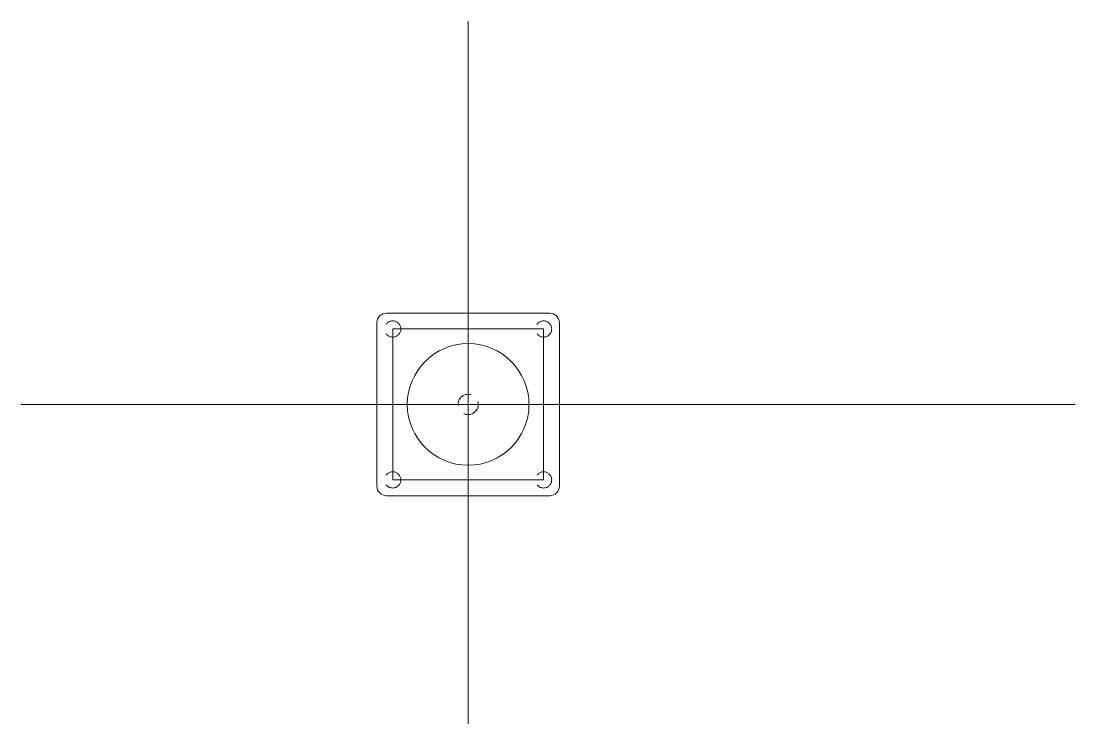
# Model space of a CAD drawing. Header units: millimetres. Extents: x -140 to 190, y -100 to 120.
import ezdxf

# ---------------------------------------------------------------- set-up
doc = ezdxf.new("R2010")
doc.units = ezdxf.units.MM
doc.linetypes.add('DASHED2', pattern=[9.525, 6.35, -3.175])
doc.layers.get('0').update_dxf_attribs({"linetype": 'CONTINUOUS', "lineweight": 0})
for name, color, linetype, lineweight in [('Drawings', 4, 'CONTINUOUS', 0), ('Holes', 3, 'DASHED2', 0), ('Motor', 5, 'CONTINUOUS', 0)]:
    doc.layers.add(name, color=color, linetype=linetype, lineweight=lineweight)

msp = doc.modelspace()

# ---------------------------------------------------------------- linework, layer by layer
for p, q in [((0, 120), (0, -100)), ((-140, 0), (190, 0))]:
    msp.add_line(p, q)
at = {"layer": 'Drawings'}
for p, q in [((-23.62, 23.62), (23.62, 23.62)), ((-23.62, 23.62), (-23.62, -23.62)), ((23.62, 23.62), (23.62, -23.62)), ((-23.62, -23.62), (23.62, -23.62))]:
    msp.add_line(p, q, dxfattribs=at)
msp.add_circle((0, 0), 19.05, dxfattribs=at)
at = {"layer": 'Holes'}
for centre, radius in [((-23.62, 23.62), 2.54), ((23.62, 23.62), 2.54), ((0, 0), 3.175), ((-23.62, -23.62), 2.54), ((23.62, -23.62), 2.54)]:
    msp.add_circle(centre, radius, dxfattribs=at)
at = {"layer": 'Motor'}
for p, q in [((-25.575, 28.575), (25.575, 28.575)), ((-28.575, 25.575), (-28.575, -25.575)), ((28.575, 25.575), (28.575, -25.575)), ((-25.575, -28.575), (25.575, -28.575))]:
    msp.add_line(p, q, dxfattribs=at)
for centre, start, end in [((-25.575, 25.575), 90, 180), ((25.575, 25.575), 0, 90), ((-25.575, -25.575), 180, 270), ((25.575, -25.575), 270, 0)]:
    msp.add_arc(centre, 3, start, end, dxfattribs=at)

doc.saveas('drawing.dxf')
